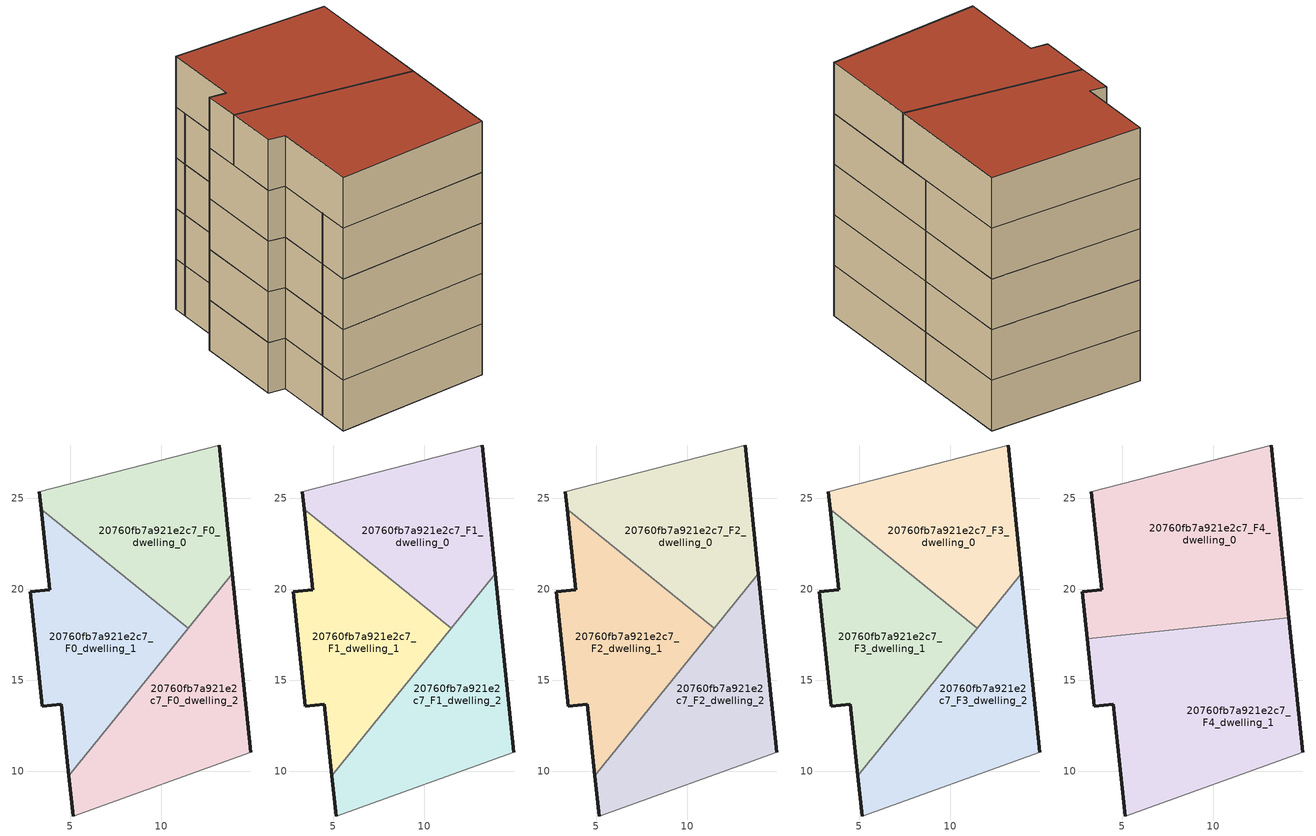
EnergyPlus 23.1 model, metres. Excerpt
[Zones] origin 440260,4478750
20760fb7a921e2c7_F0_dwelling_0
 floor ground (EU_floor_Construction): 11.49,17.86 13.92,20.86 13.19,27.94 3.3,25.36 3.4,24.39 z0
 wall outside (EU_wall_Construction): 13.19,27.94 13.92,20.86 / 3.4,24.39 3.3,25.36 z0:3
 wall to 20760fb7a921e2c7_F0_dwelling_1 (EU_wall_Construction): 11.49,17.86 3.4,24.39 z0:3
 wall adiabatic (EU_wall_Construction): 3.3,25.36 13.19,27.94 z0:3
 wall to 20760fb7a921e2c7_F0_dwelling_2 (EU_wall_Construction): 13.92,20.86 11.49,17.86 z0:3
20760fb7a921e2c7_F0_dwelling_1
 floor ground (EU_floor_Construction): 4.93,9.74 11.49,17.86 3.4,24.39 3.87,19.97 2.82,19.86 3.47,13.57 4.52,13.69 z0
 wall outside (EU_wall_Construction): 4.93,9.74 4.52,13.69 3.47,13.57 2.82,19.86 3.87,19.97 3.4,24.39 z0:3
 wall to 20760fb7a921e2c7_F0_dwelling_2 (EU_wall_Construction): 11.49,17.86 4.93,9.74 z0:3
20760fb7a921e2c7_F0_dwelling_2
 floor ground (EU_floor_Construction): 14.92,11.04 13.92,20.86 4.93,9.74 5.16,7.53 z0
 wall outside (EU_wall_Construction): 13.92,20.86 14.92,11.04 / 5.16,7.53 4.93,9.74 z0:3
 wall adiabatic (EU_wall_Construction): 14.92,11.04 5.16,7.53 z0:3
20760fb7a921e2c7_F1_dwelling_0
 floor to 20760fb7a921e2c7_F0_dwelling_0 (EU_floor_Construction): 11.49,17.86 13.92,20.86 13.19,27.94 3.3,25.36 3.4,24.39 z3
 wall outside (EU_wall_Construction): 13.19,27.94 13.92,20.86 / 3.4,24.39 3.3,25.36 z3:6
 wall to 20760fb7a921e2c7_F1_dwelling_1 (EU_wall_Construction): 11.49,17.86 3.4,24.39 z3:6
 wall adiabatic (EU_wall_Construction): 3.3,25.36 13.19,27.94 z3:6
 wall to 20760fb7a921e2c7_F1_dwelling_2 (EU_wall_Construction): 13.92,20.86 11.49,17.86 z3:6
20760fb7a921e2c7_F1_dwelling_1
 floor to 20760fb7a921e2c7_F0_dwelling_1 (EU_floor_Construction): 4.93,9.74 11.49,17.86 3.4,24.39 3.87,19.97 2.82,19.86 3.47,13.57 4.52,13.69 z3
 wall outside (EU_wall_Construction): 4.93,9.74 4.52,13.69 3.47,13.57 2.82,19.86 3.87,19.97 3.4,24.39 z3:6
 wall to 20760fb7a921e2c7_F1_dwelling_2 (EU_wall_Construction): 11.49,17.86 4.93,9.74 z3:6
20760fb7a921e2c7_F1_dwelling_2
 floor to 20760fb7a921e2c7_F0_dwelling_2 (EU_floor_Construction): 14.92,11.04 13.92,20.86 4.93,9.74 5.16,7.53 z3
 wall outside (EU_wall_Construction): 13.92,20.86 14.92,11.04 / 5.16,7.53 4.93,9.74 z3:6
 wall adiabatic (EU_wall_Construction): 14.92,11.04 5.16,7.53 z3:6
20760fb7a921e2c7_F2_dwelling_0
 floor to 20760fb7a921e2c7_F1_dwelling_0 (EU_floor_Construction): 11.49,17.86 13.92,20.86 13.19,27.94 3.3,25.36 3.4,24.39 z6
 wall outside (EU_wall_Construction): 13.19,27.94 13.92,20.86 / 3.4,24.39 3.3,25.36 z6:9
 wall to 20760fb7a921e2c7_F2_dwelling_1 (EU_wall_Construction): 11.49,17.86 3.4,24.39 z6:9
 wall adiabatic (EU_wall_Construction): 3.3,25.36 13.19,27.94 z6:9
 wall to 20760fb7a921e2c7_F2_dwelling_2 (EU_wall_Construction): 13.92,20.86 11.49,17.86 z6:9
20760fb7a921e2c7_F2_dwelling_1
 floor to 20760fb7a921e2c7_F1_dwelling_1 (EU_floor_Construction): 4.93,9.74 11.49,17.86 3.4,24.39 3.87,19.97 2.82,19.86 3.47,13.57 4.52,13.69 z6
 wall outside (EU_wall_Construction): 4.93,9.74 4.52,13.69 3.47,13.57 2.82,19.86 3.87,19.97 3.4,24.39 z6:9
 wall to 20760fb7a921e2c7_F2_dwelling_2 (EU_wall_Construction): 11.49,17.86 4.93,9.74 z6:9
20760fb7a921e2c7_F2_dwelling_2
 floor to 20760fb7a921e2c7_F1_dwelling_2 (EU_floor_Construction): 14.92,11.04 13.92,20.86 4.93,9.74 5.16,7.53 z6
 wall outside (EU_wall_Construction): 13.92,20.86 14.92,11.04 / 5.16,7.53 4.93,9.74 z6:9
 wall adiabatic (EU_wall_Construction): 14.92,11.04 5.16,7.53 z6:9
20760fb7a921e2c7_F3_dwelling_0
 floor to 20760fb7a921e2c7_F2_dwelling_0 (EU_floor_Construction): 11.49,17.86 13.92,20.86 13.19,27.94 3.3,25.36 3.4,24.39 z9
 wall outside (EU_wall_Construction): 13.19,27.94 13.92,20.86 / 3.4,24.39 3.3,25.36 z9:12
 wall to 20760fb7a921e2c7_F3_dwelling_1 (EU_wall_Construction): 11.49,17.86 3.4,24.39 z9:12
 wall adiabatic (EU_wall_Construction): 3.3,25.36 13.19,27.94 z9:12
 wall to 20760fb7a921e2c7_F3_dwelling_2 (EU_wall_Construction): 13.92,20.86 11.49,17.86 z9:12
20760fb7a921e2c7_F3_dwelling_1
 floor to 20760fb7a921e2c7_F2_dwelling_1 (EU_floor_Construction): 4.93,9.74 11.49,17.86 3.4,24.39 3.87,19.97 2.82,19.86 3.47,13.57 4.52,13.69 z9
 wall outside (EU_wall_Construction): 4.93,9.74 4.52,13.69 3.47,13.57 2.82,19.86 3.87,19.97 3.4,24.39 z9:12
 wall to 20760fb7a921e2c7_F3_dwelling_2 (EU_wall_Construction): 11.49,17.86 4.93,9.74 z9:12
20760fb7a921e2c7_F3_dwelling_2
 floor to 20760fb7a921e2c7_F2_dwelling_2 (EU_floor_Construction): 14.92,11.04 13.92,20.86 4.93,9.74 5.16,7.53 z9
 wall outside (EU_wall_Construction): 13.92,20.86 14.92,11.04 / 5.16,7.53 4.93,9.74 z9:12
 wall adiabatic (EU_wall_Construction): 14.92,11.04 5.16,7.53 z9:12
20760fb7a921e2c7_F4_dwelling_0
 floor to 20760fb7a921e2c7_F3_dwelling_0 (EU_floor_Construction): 11.75,18.18 13.92,20.86 13.19,27.94 3.3,25.36 3.4,24.39 11.17,18.12 z12
 floor to 20760fb7a921e2c7_F3_dwelling_1 (EU_floor_Construction): 11.17,18.12 3.4,24.39 3.87,19.97 2.82,19.86 3.08,17.29 z12
 floor to 20760fb7a921e2c7_F3_dwelling_2 (EU_floor_Construction): 14.17,18.43 13.92,20.86 11.75,18.18 z12
 wall outside (EU_wall_Construction): 13.19,27.94 14.17,18.43 / 3.08,17.29 2.82,19.86 3.87,19.97 3.3,25.36 z12:15
 wall adiabatic (EU_wall_Construction): 3.3,25.36 13.19,27.94 z12:15
 wall to 20760fb7a921e2c7_F4_dwelling_1 (EU_wall_Construction): 14.17,18.43 3.08,17.29 z12:15
 roof outside (EU_roof_Construction): 13.19,27.94 14.17,18.43 3.08,17.29 2.82,19.86 3.87,19.97 3.3,25.36 z15
20760fb7a921e2c7_F4_dwelling_1
 floor to 20760fb7a921e2c7_F3_dwelling_1 (EU_floor_Construction): 4.93,9.74 11.49,17.86 11.17,18.12 3.08,17.29 3.47,13.57 4.52,13.69 z12
 floor to 20760fb7a921e2c7_F3_dwelling_2 (EU_floor_Construction): 14.92,11.04 14.17,18.43 11.75,18.18 4.93,9.74 5.16,7.53 z12
 floor to 20760fb7a921e2c7_F3_dwelling_0 (EU_floor_Construction): 11.49,17.86 11.75,18.18 11.17,18.12 z12
 wall outside (EU_wall_Construction): 14.17,18.43 14.92,11.04 / 5.16,7.53 4.52,13.69 3.47,13.57 3.08,17.29 z12:15
 wall adiabatic (EU_wall_Construction): 14.92,11.04 5.16,7.53 z12:15
 roof outside (EU_roof_Construction): 14.17,18.43 14.92,11.04 5.16,7.53 4.52,13.69 3.47,13.57 3.08,17.29 z15
[Building]
EU S2 Campaign: North Axis=0; Terrain=City; Solar Distribution=FullExterior
[Site:Location]
Madrid: Latitude=40.5; Longitude=-3.5; Time Zone=1; Elevation=609
[SizingPeriod:WeatherFileDays]
AnnualSizingPeriod: Begin Month=1; Begin Day of Month=1; End Month=12; End Day of Month=31; Day of Week for Start Day=Monday; Use Weather File Daylight Saving Period=No; Use Weather File Rain and Snow Indicators=No
[MATERIAL]
EU_InternalMass_Material: Roughness=MediumRough; Thickness=0.1; Conductivity=1; Density=1800; Specific Heat=900; Thermal Absorptance=0.9; Solar Absorptance=0.7; Visible Absorptance=0.7
[MATERIAL:NOMASS] Roughness=MediumRough; Thermal Absorptance=0.9; Solar Absorptance=0.7; Visible Absorptance=0.7
Name | Thermal Resistance
EU_wall_NoMass | 0.609216
EU_roof_NoMass | 0.513268
EU_floor_NoMass | 0.568163
[CONSTRUCTION]
EU_wall_Construction: EU_wall_NoMass
EU_roof_Construction: EU_roof_NoMass
EU_floor_Construction: EU_floor_NoMass
EU_InternalMass_Construction: EU_InternalMass_Material
[ZONE] Type=1; Multiplier=1; Ceiling Height=autocalculate; Floor Area=autocalculate; Part of Total Floor Area=Yes
Name | Volume
20760fb7a921e2c7_F0_dwelling_0; 20760fb7a921e2c7_F1_dwelling_0; 20760fb7a921e2c7_F2_dwelling_0; 20760fb7a921e2c7_F3_dwelling_0 | 182.717
20760fb7a921e2c7_F4_dwelling_0 | 274.092
20760fb7a921e2c7_F0_dwelling_1; 20760fb7a921e2c7_F1_dwelling_1; 20760fb7a921e2c7_F2_dwelling_1; 20760fb7a921e2c7_F3_dwelling_1 | 182.728
20760fb7a921e2c7_F4_dwelling_1 | 274.087
20760fb7a921e2c7_F0_dwelling_2; 20760fb7a921e2c7_F1_dwelling_2; 20760fb7a921e2c7_F2_dwelling_2; 20760fb7a921e2c7_F3_dwelling_2 | 182.736
[INTERNALMASS] Construction=EU_InternalMass_Construction
Name | Zone or ZoneList | Surface Area
20760fb7a921e2c7_F0_dwelling_0_EU_InternalMass | 20760fb7a921e2c7_F0_dwelling_0 | 60.9059
20760fb7a921e2c7_F0_dwelling_1_EU_InternalMass | 20760fb7a921e2c7_F0_dwelling_1 | 60.9103
20760fb7a921e2c7_F0_dwelling_2_EU_InternalMass | 20760fb7a921e2c7_F0_dwelling_2 | 60.9122
20760fb7a921e2c7_F1_dwelling_0_EU_InternalMass | 20760fb7a921e2c7_F1_dwelling_0 | 60.9059
20760fb7a921e2c7_F1_dwelling_1_EU_InternalMass | 20760fb7a921e2c7_F1_dwelling_1 | 60.9103
20760fb7a921e2c7_F1_dwelling_2_EU_InternalMass | 20760fb7a921e2c7_F1_dwelling_2 | 60.9122
20760fb7a921e2c7_F2_dwelling_0_EU_InternalMass | 20760fb7a921e2c7_F2_dwelling_0 | 60.9059
20760fb7a921e2c7_F2_dwelling_1_EU_InternalMass | 20760fb7a921e2c7_F2_dwelling_1 | 60.9103
20760fb7a921e2c7_F2_dwelling_2_EU_InternalMass | 20760fb7a921e2c7_F2_dwelling_2 | 60.9122
20760fb7a921e2c7_F3_dwelling_0_EU_InternalMass | 20760fb7a921e2c7_F3_dwelling_0 | 60.9059
20760fb7a921e2c7_F3_dwelling_1_EU_InternalMass | 20760fb7a921e2c7_F3_dwelling_1 | 60.9103
20760fb7a921e2c7_F3_dwelling_2_EU_InternalMass | 20760fb7a921e2c7_F3_dwelling_2 | 60.9122
20760fb7a921e2c7_F4_dwelling_0_EU_InternalMass | 20760fb7a921e2c7_F4_dwelling_0 | 91.364
20760fb7a921e2c7_F4_dwelling_1_EU_InternalMass | 20760fb7a921e2c7_F4_dwelling_1 | 91.3626
[OTHEREQUIPMENT] Fuel Type=Electricity; Design Level Calculation Method=Watts/Area; Power per Zone Floor Area=1; Fraction Latent=0; Fraction Radiant=0; Fraction Lost=0; Carbon Dioxide Generation Rate=0; EndUse Subcategory=EU_Step8_InternalGains
Name | Zone or ZoneList or Space or SpaceList | Schedule
EU_Step8_InternalGain_20760fb7a921e2c7_F0_dwelling_0_f000 | 20760fb7a921e2c7_F0_dwelling_0 | EU_Step8_GainSchedule_20760fb7a921e2c7_F0_dwelling_0_f000
EU_Step8_InternalGain_20760fb7a921e2c7_F0_dwelling_1_f000 | 20760fb7a921e2c7_F0_dwelling_1 | EU_Step8_GainSchedule_20760fb7a921e2c7_F0_dwelling_1_f000
EU_Step8_InternalGain_20760fb7a921e2c7_F0_dwelling_2_f000 | 20760fb7a921e2c7_F0_dwelling_2 | EU_Step8_GainSchedule_20760fb7a921e2c7_F0_dwelling_2_f000
EU_Step8_InternalGain_20760fb7a921e2c7_F1_dwelling_0_f000 | 20760fb7a921e2c7_F1_dwelling_0 | EU_Step8_GainSchedule_20760fb7a921e2c7_F1_dwelling_0_f000
EU_Step8_InternalGain_20760fb7a921e2c7_F1_dwelling_1_f000 | 20760fb7a921e2c7_F1_dwelling_1 | EU_Step8_GainSchedule_20760fb7a921e2c7_F1_dwelling_1_f000
EU_Step8_InternalGain_20760fb7a921e2c7_F1_dwelling_2_f000 | 20760fb7a921e2c7_F1_dwelling_2 | EU_Step8_GainSchedule_20760fb7a921e2c7_F1_dwelling_2_f000
EU_Step8_InternalGain_20760fb7a921e2c7_F2_dwelling_0_f000 | 20760fb7a921e2c7_F2_dwelling_0 | EU_Step8_GainSchedule_20760fb7a921e2c7_F2_dwelling_0_f000
EU_Step8_InternalGain_20760fb7a921e2c7_F2_dwelling_1_f000 | 20760fb7a921e2c7_F2_dwelling_1 | EU_Step8_GainSchedule_20760fb7a921e2c7_F2_dwelling_1_f000
EU_Step8_InternalGain_20760fb7a921e2c7_F2_dwelling_2_f000 | 20760fb7a921e2c7_F2_dwelling_2 | EU_Step8_GainSchedule_20760fb7a921e2c7_F2_dwelling_2_f000
EU_Step8_InternalGain_20760fb7a921e2c7_F3_dwelling_0_f000 | 20760fb7a921e2c7_F3_dwelling_0 | EU_Step8_GainSchedule_20760fb7a921e2c7_F3_dwelling_0_f000
EU_Step8_InternalGain_20760fb7a921e2c7_F3_dwelling_1_f000 | 20760fb7a921e2c7_F3_dwelling_1 | EU_Step8_GainSchedule_20760fb7a921e2c7_F3_dwelling_1_f000
EU_Step8_InternalGain_20760fb7a921e2c7_F3_dwelling_2_f000 | 20760fb7a921e2c7_F3_dwelling_2 | EU_Step8_GainSchedule_20760fb7a921e2c7_F3_dwelling_2_f000
EU_Step8_InternalGain_20760fb7a921e2c7_F4_dwelling_0_f000 | 20760fb7a921e2c7_F4_dwelling_0 | EU_Step8_GainSchedule_20760fb7a921e2c7_F4_dwelling_0_f000
EU_Step8_InternalGain_20760fb7a921e2c7_F4_dwelling_1_f000 | 20760fb7a921e2c7_F4_dwelling_1 | EU_Step8_GainSchedule_20760fb7a921e2c7_F4_dwelling_1_f000
[ZONEVENTILATION:DESIGNFLOWRATE] Schedule=EU_AlwaysOn; Design Flow Rate Calculation Method=AirChanges/Hour; Air Changes per Hour=0.752966; Ventilation Type=Natural; Fan Pressure Rise=0; Fan Total Efficiency=1; Constant Term Coefficient=1; Temperature Term Coefficient=0; Velocity Term Coefficient=0; Velocity Squared Term Coefficient=0; Minimum Indoor Temperature=-100; Maximum Indoor Temperature=100; Delta Temperature=-100; Minimum Outdoor Temperature=-100; Maximum Outdoor Temperature=100; Maximum Wind Speed=40
Name | Zone or ZoneList or Space or SpaceList
EU_ConstantAir_20760fb7a921e2c7_F0_dwelling_0 | 20760fb7a921e2c7_F0_dwelling_0
EU_ConstantAir_20760fb7a921e2c7_F0_dwelling_1 | 20760fb7a921e2c7_F0_dwelling_1
EU_ConstantAir_20760fb7a921e2c7_F0_dwelling_2 | 20760fb7a921e2c7_F0_dwelling_2
EU_ConstantAir_20760fb7a921e2c7_F1_dwelling_0 | 20760fb7a921e2c7_F1_dwelling_0
EU_ConstantAir_20760fb7a921e2c7_F1_dwelling_1 | 20760fb7a921e2c7_F1_dwelling_1
EU_ConstantAir_20760fb7a921e2c7_F1_dwelling_2 | 20760fb7a921e2c7_F1_dwelling_2
EU_ConstantAir_20760fb7a921e2c7_F2_dwelling_0 | 20760fb7a921e2c7_F2_dwelling_0
EU_ConstantAir_20760fb7a921e2c7_F2_dwelling_1 | 20760fb7a921e2c7_F2_dwelling_1
EU_ConstantAir_20760fb7a921e2c7_F2_dwelling_2 | 20760fb7a921e2c7_F2_dwelling_2
EU_ConstantAir_20760fb7a921e2c7_F3_dwelling_0 | 20760fb7a921e2c7_F3_dwelling_0
EU_ConstantAir_20760fb7a921e2c7_F3_dwelling_1 | 20760fb7a921e2c7_F3_dwelling_1
EU_ConstantAir_20760fb7a921e2c7_F3_dwelling_2 | 20760fb7a921e2c7_F3_dwelling_2
EU_ConstantAir_20760fb7a921e2c7_F4_dwelling_0 | 20760fb7a921e2c7_F4_dwelling_0
EU_ConstantAir_20760fb7a921e2c7_F4_dwelling_1 | 20760fb7a921e2c7_F4_dwelling_1
[HVACTEMPLATE:THERMOSTAT] Constant Heating Setpoint=20; Constant Cooling Setpoint=50
EU_HeatOnly_20760fb7a921e2c7_F0_dwelling_0; EU_HeatOnly_20760fb7a921e2c7_F0_dwelling_1; EU_HeatOnly_20760fb7a921e2c7_F0_dwelling_2; EU_HeatOnly_20760fb7a921e2c7_F1_dwelling_0; EU_HeatOnly_20760fb7a921e2c7_F1_dwelling_1; EU_HeatOnly_20760fb7a921e2c7_F1_dwelling_2; EU_HeatOnly_20760fb7a921e2c7_F2_dwelling_0; EU_HeatOnly_20760fb7a921e2c7_F2_dwelling_1; EU_HeatOnly_20760fb7a921e2c7_F2_dwelling_2; EU_HeatOnly_20760fb7a921e2c7_F3_dwelling_0; EU_HeatOnly_20760fb7a921e2c7_F3_dwelling_1; EU_HeatOnly_20760fb7a921e2c7_F3_dwelling_2; EU_HeatOnly_20760fb7a921e2c7_F4_dwelling_0; EU_HeatOnly_20760fb7a921e2c7_F4_dwelling_1
[HVACTEMPLATE:ZONE:IDEALLOADSAIRSYSTEM] System Availability Schedule=EU_AlwaysOn; Maximum Heating Supply Air Temperature=50; Minimum Cooling Supply Air Temperature=13; Maximum Heating Supply Air Humidity Ratio=0.0156; Minimum Cooling Supply Air Humidity Ratio=0.0077; Heating Limit=NoLimit; Cooling Limit=NoLimit; Heating Availability Schedule=EU_AlwaysOn; Cooling Availability Schedule=EU_CoolingOff; Dehumidification Control Type=ConstantSensibleHeatRatio; Cooling Sensible Heat Ratio=0.7; Dehumidification Setpoint=60; Humidification Control Type=None; Humidification Setpoint=30; Outdoor Air Method=None; Outdoor Air Flow Rate per Person=0.00944; Outdoor Air Flow Rate per Zone Floor Area=0; Outdoor Air Flow Rate per Zone=0; Demand Controlled Ventilation Type=None; Outdoor Air Economizer Type=NoEconomizer; Heat Recovery Type=None; Sensible Heat Recovery Effectiveness=0.7; Latent Heat Recovery Effectiveness=0.65
Name | Template Thermostat
20760fb7a921e2c7_F0_dwelling_0 | EU_HeatOnly_20760fb7a921e2c7_F0_dwelling_0
20760fb7a921e2c7_F0_dwelling_1 | EU_HeatOnly_20760fb7a921e2c7_F0_dwelling_1
20760fb7a921e2c7_F0_dwelling_2 | EU_HeatOnly_20760fb7a921e2c7_F0_dwelling_2
20760fb7a921e2c7_F1_dwelling_0 | EU_HeatOnly_20760fb7a921e2c7_F1_dwelling_0
20760fb7a921e2c7_F1_dwelling_1 | EU_HeatOnly_20760fb7a921e2c7_F1_dwelling_1
20760fb7a921e2c7_F1_dwelling_2 | EU_HeatOnly_20760fb7a921e2c7_F1_dwelling_2
20760fb7a921e2c7_F2_dwelling_0 | EU_HeatOnly_20760fb7a921e2c7_F2_dwelling_0
20760fb7a921e2c7_F2_dwelling_1 | EU_HeatOnly_20760fb7a921e2c7_F2_dwelling_1
20760fb7a921e2c7_F2_dwelling_2 | EU_HeatOnly_20760fb7a921e2c7_F2_dwelling_2
20760fb7a921e2c7_F3_dwelling_0 | EU_HeatOnly_20760fb7a921e2c7_F3_dwelling_0
20760fb7a921e2c7_F3_dwelling_1 | EU_HeatOnly_20760fb7a921e2c7_F3_dwelling_1
20760fb7a921e2c7_F3_dwelling_2 | EU_HeatOnly_20760fb7a921e2c7_F3_dwelling_2
20760fb7a921e2c7_F4_dwelling_0 | EU_HeatOnly_20760fb7a921e2c7_F4_dwelling_0
20760fb7a921e2c7_F4_dwelling_1 | EU_HeatOnly_20760fb7a921e2c7_F4_dwelling_1
[SIZING:ZONE] Zone Cooling Design Supply Air Temperature Input Method=SupplyAirTemperature; Zone Cooling Design Supply Air Temperature=13; Zone Heating Design Supply Air Temperature Input Method=SupplyAirTemperature; Zone Heating Design Supply Air Temperature=50; Zone Cooling Design Supply Air Humidity Ratio=0.008; Zone Heating Design Supply Air Humidity Ratio=0.008; Cooling Design Air Flow Method=DesignDay; Cooling Design Air Flow Rate=0; Cooling Minimum Air Flow per Zone Floor Area=0.000762; Cooling Minimum Air Flow=0; Cooling Minimum Air Flow Fraction=0.2; Heating Design Air Flow Method=DesignDay; Heating Design Air Flow Rate=0; Heating Maximum Air Flow per Zone Floor Area=0.002032; Heating Maximum Air Flow=0.141576; Heating Maximum Air Flow Fraction=0.3; Account for Dedicated Outdoor Air System=No; Dedicated Outdoor Air System Control Strategy=NeutralSupplyAir; Dedicated Outdoor Air Low Setpoint Temperature for Design=autosize; Dedicated Outdoor Air High Setpoint Temperature for Design=autosize; Zone Load Sizing Method=Sensible Load Only No Latent Load; Zone Latent Cooling Design Supply Air Humidity Ratio Input Method=HumidityRatioDifference; Zone Cooling Design Supply Air Humidity Ratio Difference=0.005; Zone Latent Heating Design Supply Air Humidity Ratio Input Method=HumidityRatioDifference; Zone Humidification Design Supply Air Humidity Ratio Difference=0.005
20760fb7a921e2c7_F0_dwelling_0; 20760fb7a921e2c7_F0_dwelling_1; 20760fb7a921e2c7_F0_dwelling_2; 20760fb7a921e2c7_F1_dwelling_0; 20760fb7a921e2c7_F1_dwelling_1; 20760fb7a921e2c7_F1_dwelling_2; 20760fb7a921e2c7_F2_dwelling_0; 20760fb7a921e2c7_F2_dwelling_1; 20760fb7a921e2c7_F2_dwelling_2; 20760fb7a921e2c7_F3_dwelling_0; 20760fb7a921e2c7_F3_dwelling_1; 20760fb7a921e2c7_F3_dwelling_2; 20760fb7a921e2c7_F4_dwelling_0; 20760fb7a921e2c7_F4_dwelling_1
[SCHEDULE:CONSTANT]
Name | Hourly Value
EU_AlwaysOn | 1
EU_CoolingOff | 0
[SCHEDULE:FILE] Column Number=1; Rows to Skip at Top=0; Number of Hours of Data=8760; Column Separator=Comma; Interpolate to Timestep=No; Minutes per Item=60; Adjust Schedule for Daylight Savings=Yes
Name | File
EU_Step8_GainSchedule_20760fb7a921e2c7_F0_dwelling_0_f000 | ../../schedules/20760fb7a921e2c7/20760fb7a921e2c7_F0_dwelling_0_f000_gain.csv
EU_Step8_GainSchedule_20760fb7a921e2c7_F0_dwelling_1_f000 | ../../schedules/20760fb7a921e2c7/20760fb7a921e2c7_F0_dwelling_1_f000_gain.csv
EU_Step8_GainSchedule_20760fb7a921e2c7_F0_dwelling_2_f000 | ../../schedules/20760fb7a921e2c7/20760fb7a921e2c7_F0_dwelling_2_f000_gain.csv
EU_Step8_GainSchedule_20760fb7a921e2c7_F1_dwelling_0_f000 | ../../schedules/20760fb7a921e2c7/20760fb7a921e2c7_F1_dwelling_0_f000_gain.csv
EU_Step8_GainSchedule_20760fb7a921e2c7_F1_dwelling_1_f000 | ../../schedules/20760fb7a921e2c7/20760fb7a921e2c7_F1_dwelling_1_f000_gain.csv
EU_Step8_GainSchedule_20760fb7a921e2c7_F1_dwelling_2_f000 | ../../schedules/20760fb7a921e2c7/20760fb7a921e2c7_F1_dwelling_2_f000_gain.csv
EU_Step8_GainSchedule_20760fb7a921e2c7_F2_dwelling_0_f000 | ../../schedules/20760fb7a921e2c7/20760fb7a921e2c7_F2_dwelling_0_f000_gain.csv
EU_Step8_GainSchedule_20760fb7a921e2c7_F2_dwelling_1_f000 | ../../schedules/20760fb7a921e2c7/20760fb7a921e2c7_F2_dwelling_1_f000_gain.csv
EU_Step8_GainSchedule_20760fb7a921e2c7_F2_dwelling_2_f000 | ../../schedules/20760fb7a921e2c7/20760fb7a921e2c7_F2_dwelling_2_f000_gain.csv
EU_Step8_GainSchedule_20760fb7a921e2c7_F3_dwelling_0_f000 | ../../schedules/20760fb7a921e2c7/20760fb7a921e2c7_F3_dwelling_0_f000_gain.csv
EU_Step8_GainSchedule_20760fb7a921e2c7_F3_dwelling_1_f000 | ../../schedules/20760fb7a921e2c7/20760fb7a921e2c7_F3_dwelling_1_f000_gain.csv
EU_Step8_GainSchedule_20760fb7a921e2c7_F3_dwelling_2_f000 | ../../schedules/20760fb7a921e2c7/20760fb7a921e2c7_F3_dwelling_2_f000_gain.csv
EU_Step8_GainSchedule_20760fb7a921e2c7_F4_dwelling_0_f000 | ../../schedules/20760fb7a921e2c7/20760fb7a921e2c7_F4_dwelling_0_f000_gain.csv
EU_Step8_GainSchedule_20760fb7a921e2c7_F4_dwelling_1_f000 | ../../schedules/20760fb7a921e2c7/20760fb7a921e2c7_F4_dwelling_1_f000_gain.csv
